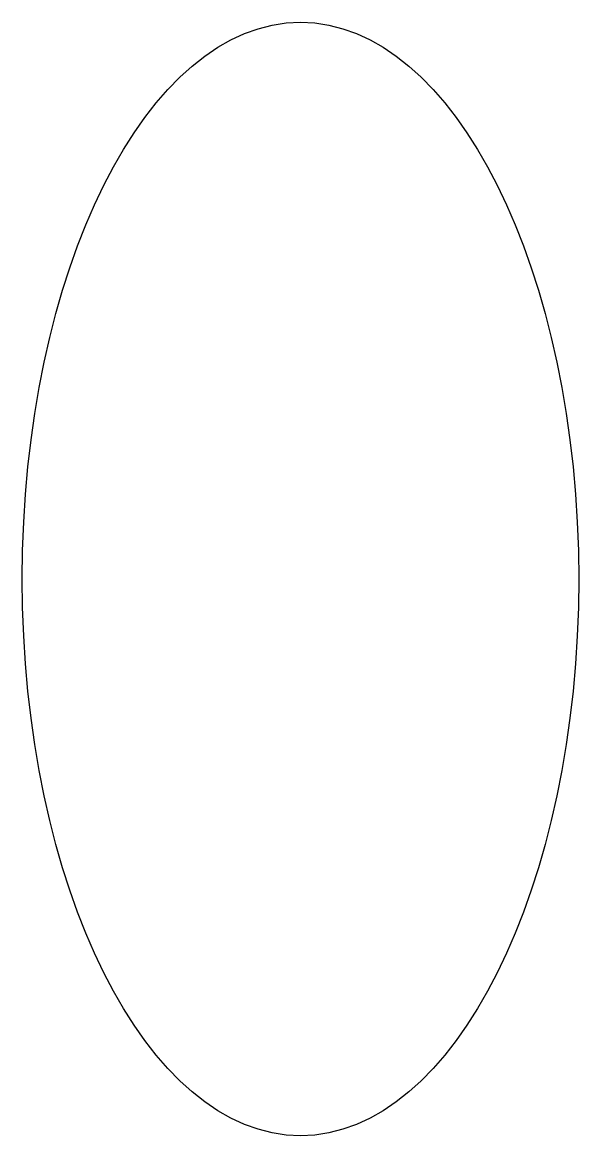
# Model space of a CAD drawing. Header units: millimetres. Extents: x -0.5 to 0.5, y -1 to 1.
import ezdxf

# ---------------------------------------------------------------- set-up
doc = ezdxf.new("R2010")
doc.units = ezdxf.units.MM

msp = doc.modelspace()

# ---------------------------------------------------------------- linework, layer by layer
msp.add_ellipse((0, 0), major_axis=(0, -1), ratio=0.5)

doc.saveas('drawing.dxf')
